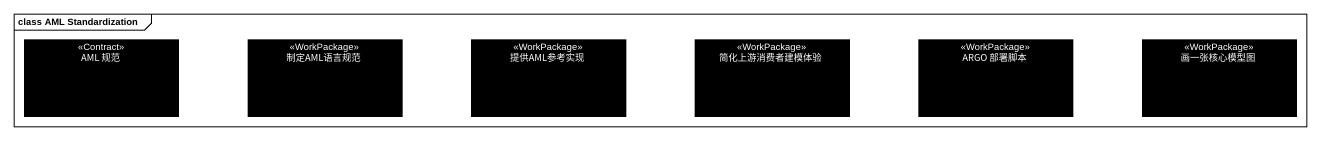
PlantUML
@startuml
mainframe class AML Standardization
hide circle
hide empty members
class "AML 规范" as AML_规范 <<Contract>> #000000
class 制定AML语言规范 <<WorkPackage>> #000000
class 提供AML参考实现 <<WorkPackage>> #000000
class 简化上游消费者建模体验 <<WorkPackage>> #000000
class "ARGO 部署脚本" as ARGO_部署脚本 <<WorkPackage>> #000000
class 画一张核心模型图 <<WorkPackage>> #000000
@enduml
